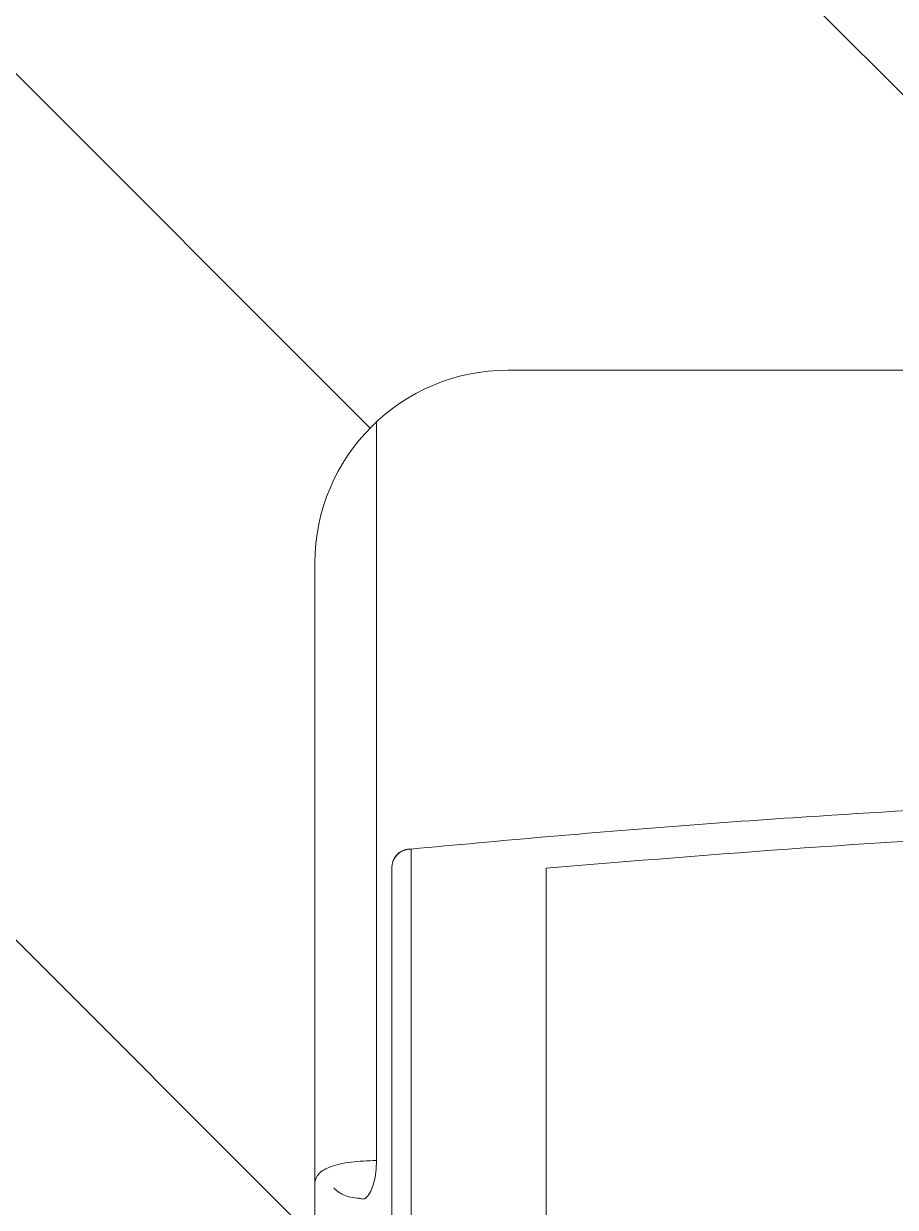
# Model space of a CAD drawing. Extents: x 14808 to 20058, y -13198 to -11680.
# Drawn here: x 16007.446 to 16009.705, y -11808.703 to -11805.635 of the extents above; entities that cross this region are included whole.
import ezdxf

# ---------------------------------------------------------------- set-up
doc = ezdxf.new("R2010")
doc.units = 0
doc.header["$LTSCALE"] = 7
doc.header["$MEASUREMENT"] = 0
doc.layers.get('0').update_dxf_attribs({"color": 2, "linetype": 'CONTINUOUS'})

msp = doc.modelspace()

# ---------------------------------------------------------------- hatches: boundary and pattern name
at = {"linetype": 'Continuous', "lineweight": 0}
h = msp.add_hatch(dxfattribs=at)
h.set_pattern_fill('ANSI31', color=2, scale=0.5, angle=90, style=0)
h.set_pattern_definition([(135, (16193.3224, -11136.2953), (-1.122532, -1.122532), [])])
edge = h.paths.add_edge_path(flags=0)
edge.add_line((16010.8754, -11806.5334), (16010.8754, -11805.2834))
edge.add_line((16010.8754, -11805.2834), (16009.7504, -11805.2834))
edge.add_line((16009.7504, -11805.2834), (16009.7504, -11800.5334))
edge.add_line((16009.7504, -11800.5334), (16009.5004, -11799.5334))
edge.add_line((16009.5004, -11799.5334), (16008.9377, -11799.5334))
edge.add_arc((16008.9377, -11799.7834), 0.25, 90, 177)
edge.add_line((16008.688, -11799.7703), (16008.5189, -11802.9973))
edge.add_arc((16013.512, -11803.259), 5, 177, 180)
edge.add_line((16008.512, -11803.259), (16008.512, -11805.3834))
edge.add_arc((16008.362, -11805.3834), 0.15, 270, 360, ccw=False)
edge.add_line((16008.362, -11805.5334), (16008.3504, -11805.5334))
edge.add_arc((16008.3504, -11805.3834), 0.15, 180.0013, 269.9973, ccw=False)
edge.add_line((16008.2004, -11805.3834), (16008.2004, -11804.9766))
edge.add_arc((16001.0004, -11804.978), 7.2, 0.01092, 80.73)
edge.add_spline(control_points=[(16002.1603, -11797.872), (16002.0793, -11797.8589), (16002.0117, -11797.8099), (16001.975, -11797.7334)], knot_values=[0.134004, 0.134004, 0.134004, 0.134004, 0.651111, 0.651111, 0.651111, 0.651111], weights=[1.123017, 1.007145, 0.97313, 1.02097], degree=3, periodic=0)
edge.add_line((16001.975, -11797.7334), (16000.7504, -11797.7334))
edge.add_line((16000.7504, -11797.7334), (16000.7504, -11798.4828))
edge.add_spline(control_points=[(16000.7504, -11798.4828), (16000.7504, -11798.7669), (16000.9474, -11798.9715), (16001.2312, -11798.9825)], knot_values=[0, 0, 0, 0, 0.860612, 0.860612, 0.860612, 0.860612], weights=[1.1624, 0.945867, 0.945867, 1.162399], degree=3, periodic=0)
edge.add_arc((16001.0004, -11804.978), 6, 0, 87.79574, ccw=False)
edge.add_spline(control_points=[(16007.0004, -11804.978), (16007.001, -11805.068), (16007.0001, -11805.2795), (16007.0006, -11805.7089), (16007.0004, -11806.2737), (16007.0004, -11806.9493), (16007.0004, -11807.8509), (16007.0004, -11808.9445), (16007.0004, -11809.8128), (16007.0004, -11810.2303)], knot_values=[0.010326, 0.010326, 0.010326, 0.010326, 0.0625, 0.125, 0.25, 0.375, 0.5, 0.75, 0.981606, 0.981606, 0.981606, 0.981606], weights=[1, 1, 1, 1, 1, 1, 1, 1, 1, 1], degree=3, periodic=0)
edge.add_arc((16007.5004, -11810.2303), 0.5, 180, 263.6987)
edge.add_arc((16012.0004, -11769.478), 41.5, 263.69874, 263.94664)
edge.add_spline(control_points=[(16007.6241, -11810.7466), (16007.6519, -11810.7496), (16007.6806, -11810.7478), (16007.7078, -11810.7414), (16007.7351, -11810.7349), (16007.7616, -11810.7237), (16007.7851, -11810.7086), (16007.8087, -11810.6936), (16007.83, -11810.6742), (16007.8473, -11810.6522), (16007.8645, -11810.6301), (16007.8782, -11810.6048), (16007.8872, -11810.5783), (16007.8959, -11810.5526), (16007.9004, -11810.5252), (16007.9004, -11810.498)], knot_values=[0, 0, 0, 0, 0.000168, 0.000168, 0.000168, 0.000336, 0.000336, 0.000336, 0.000504, 0.000504, 0.000504, 0.000672, 0.000672, 0.000672, 0.000834, 0.000834, 0.000834, 0.000834], weights=[1, 1, 1, 1, 1, 1, 1, 1, 1, 1, 1, 1, 1, 1, 1, 1], degree=3, periodic=0)
edge.add_line((16007.9004, -11810.498), (16007.9004, -11810.2249))
edge.add_spline(control_points=[(16007.9004, -11810.2249), (16007.9004, -11810.0733), (16007.9004, -11809.9216), (16007.9004, -11809.77)], knot_values=[0.01708, 0.01708, 0.01708, 0.01708, 0.300447, 0.300447, 0.300447, 0.300447], weights=[1, 1, 1, 1], degree=3, periodic=0)
edge.add_arc((16012.0004, -11769.478), 40.5, 264.18973, 264.46034)
edge.add_spline(control_points=[(16008.0908, -11809.7889), (16008.1019, -11809.79), (16008.1134, -11809.7891), (16008.1243, -11809.7865), (16008.1351, -11809.7838), (16008.1457, -11809.7792), (16008.1551, -11809.7731), (16008.1644, -11809.767), (16008.1729, -11809.7592), (16008.1797, -11809.7503), (16008.1865, -11809.7414), (16008.1919, -11809.7313), (16008.1954, -11809.7206), (16008.1987, -11809.7106), (16008.2004, -11809.6999), (16008.2004, -11809.6894)], knot_values=[0, 0, 0, 0, 0.000067, 0.000067, 0.000067, 0.000134, 0.000134, 0.000134, 0.000201, 0.000201, 0.000201, 0.000269, 0.000269, 0.000269, 0.000332, 0.000332, 0.000332, 0.000332], weights=[1, 1, 1, 1, 1, 1, 1, 1, 1, 1, 1, 1, 1, 1, 1, 1], degree=3, periodic=0)
edge.add_line((16008.2004, -11809.6894), (16008.2004, -11807.0334))
edge.add_arc((16008.7004, -11807.0334), 0.5, 90, 180, ccw=False)
edge.add_line((16008.7004, -11806.5334), (16010.8754, -11806.5334))

# ---------------------------------------------------------------- linework, layer by layer
at = {"color": 7, "linetype": 'Continuous', "lineweight": 15}
for p, q in [((16008.7004, -11806.5334), (16010.8754, -11806.5334)), ((16008.2004, -11807.0334), (16008.2004, -11809.6894)), ((16008.2004, -11808.6381), (16008.2004, -11807.0334)), ((16008.4495, -11807.7748), (16008.4495, -11808.778)), ((16008.3995, -11808.828), (16008.3995, -11807.8236)), ((16008.7995, -11808.778), (16008.7995, -11807.8243))]:
    msp.add_line(p, q, dxfattribs=at)
at = {"color": 8, "linetype": 'Continuous', "lineweight": 15}
msp.add_line((16008.3599, -11808.5822), (16008.3599, -11806.6673), dxfattribs=at)
at = {"color": 7, "linetype": 'Continuous', "lineweight": 15, "flags": 128}
for points in [[(16008.4447, -11807.7738), (16008.4451, -11807.7738), (16008.4495, -11807.7748)], [(16008.3599, -11808.5822), (16008.3589, -11808.6048), (16008.3562, -11808.6263), (16008.3517, -11808.6454), (16008.3458, -11808.6613), (16008.3388, -11808.6731), (16008.3309, -11808.6802), (16008.3227, -11808.6822), (16008.3145, -11808.679)]]:
    msp.add_lwpolyline(points, dxfattribs=at)
at = {"color": 7, "linetype": 'Continuous', "lineweight": 15}
for centre, radius, start, end in [((16008.7004, -11807.0334), 0.5, 90, 180), ((16008.4495, -11807.8236), 0.05, 95.45, 180), ((16008.4489, -11807.8242), 0.0494, 89.3068, 179.2896)]:
    msp.add_arc(centre, radius, start, end, dxfattribs=at)
for points, knots in [([(16010.5706, -11807.6334), (16010.2138, -11807.6499), (16009.6117, -11807.6778), (16008.9112, -11807.7322), (16008.5652, -11807.7641), (16008.4495, -11807.7748)], [0, 0, 0, 0, 0.491937, 0.830124, 1, 1, 1, 1]), ([(16008.7995, -11807.8243), (16009.2442, -11807.7879), (16009.8787, -11807.736), (16010.5498, -11807.7193), (16010.7504, -11807.7143)], [0, 0, 0, 0, 0.701014, 1, 1, 1, 1]), ([(16008.3599, -11808.5822), (16008.337, -11808.583), (16008.2913, -11808.5846), (16008.2403, -11808.5969), (16008.2066, -11808.6149), (16008.2025, -11808.6304), (16008.2004, -11808.6381)], [0, 0, 0, 0, 0.248057, 0.497115, 0.747772, 1, 1, 1, 1]), ([(16008.2495, -11808.6531), (16008.2509, -11808.6545), (16008.2599, -11808.6634), (16008.2811, -11808.6771), (16008.3121, -11808.6803), (16008.3282, -11808.682)], [0, 0, 0, 0, 0.078818, 0.522589, 1, 1, 1, 1])]:
    msp.add_open_spline(points, degree=3, knots=knots, dxfattribs=at)

doc.saveas('drawing.dxf')
